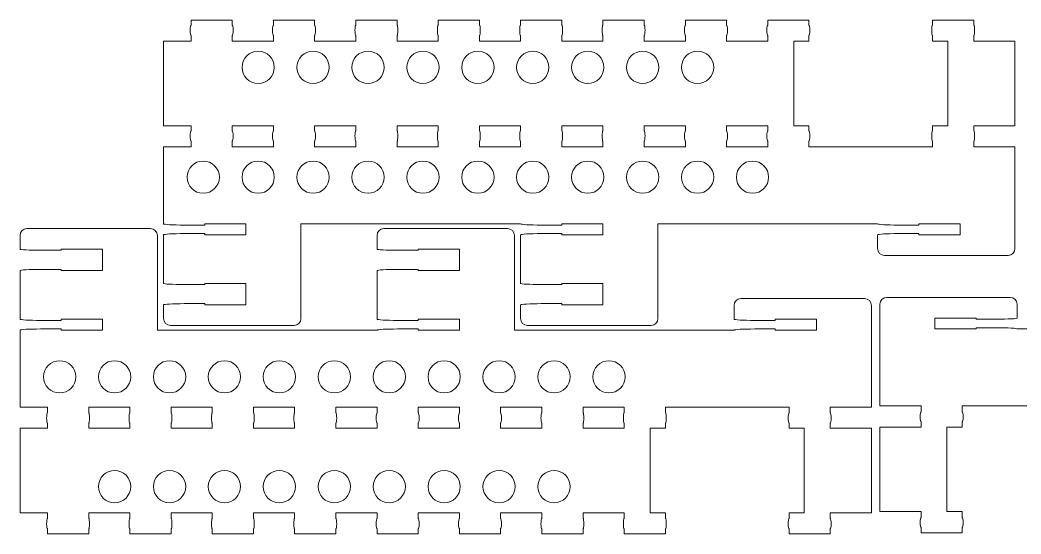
# Model space of a CAD drawing. Header units: inches. Extents: x 0.1 to 24.2, y 0.1 to 12.
# Drawn here: x 6.44 to 12.18, y 0.1 to 3.05 of the extents above; entities that cross this region are included whole.
import ezdxf

# ---------------------------------------------------------------- set-up
doc = ezdxf.new("R2010")
doc.units = ezdxf.units.IN
doc.header["$MEASUREMENT"] = 0
doc.layers.add('Visible', color=7, linetype='Continuous', lineweight=0)

msp = doc.modelspace()

# ---------------------------------------------------------------- linework, layer by layer
at = {"layer": 'Visible', "color": 1, "lineweight": 0, "true_color": 0xff0000}
for p, q in [((7.4195, 3.0229), (7.4195, 3.0525)), ((7.6559, 3.0525), (7.4195, 3.0525)), ((7.6559, 3.0229), (7.6559, 3.0525)), ((7.8923, 3.0229), (7.8923, 3.0525)), ((8.1286, 3.0525), (7.8923, 3.0525)), ((8.1286, 3.0229), (8.1286, 3.0525)), ((8.365, 3.0229), (8.365, 3.0525)), ((8.6013, 3.0525), (8.365, 3.0525)), ((8.6013, 3.0229), (8.6013, 3.0525)), ((8.8377, 3.0229), (8.8377, 3.0525)), ((9.074, 3.0525), (8.8377, 3.0525)), ((9.074, 3.0229), (9.074, 3.0525)), ((9.3104, 3.0229), (9.3104, 3.0525)), ((9.5468, 3.0525), (9.3104, 3.0525)), ((9.5468, 3.0229), (9.5468, 3.0525)), ((9.7831, 3.0229), (9.7831, 3.0525)), ((10.0195, 3.0525), (9.7831, 3.0525)), ((10.0195, 3.0229), (10.0195, 3.0525)), ((10.2558, 3.0229), (10.2558, 3.0525)), ((10.4922, 3.0525), (10.2558, 3.0525)), ((10.4922, 3.0229), (10.4922, 3.0525)), ((10.7285, 3.0229), (10.7285, 3.0525)), ((10.9649, 3.0525), (10.7285, 3.0525)), ((10.9649, 3.0229), (10.9649, 3.0525)), ((11.674, 3.0229), (11.674, 3.0525)), ((11.9103, 3.0525), (11.674, 3.0525)), ((11.9103, 3.0229), (11.9103, 3.0525)), ((7.262, 2.9303), (7.262, 2.4458)), ((7.262, 2.9303), (7.4195, 2.9303)), ((7.4195, 2.9303), (7.4195, 2.9638)), ((7.6559, 2.9303), (7.6559, 2.9638)), ((7.6559, 2.9303), (7.8923, 2.9303)), ((7.8923, 2.9303), (7.8923, 2.9638)), ((8.1286, 2.9303), (8.1286, 2.9638)), ((8.1286, 2.9303), (8.365, 2.9303)), ((8.365, 2.9303), (8.365, 2.9638)), ((8.6013, 2.9303), (8.6013, 2.9638)), ((8.6013, 2.9303), (8.8377, 2.9303)), ((8.8377, 2.9303), (8.8377, 2.9638)), ((9.074, 2.9303), (9.074, 2.9638)), ((9.074, 2.9303), (9.3104, 2.9303)), ((9.3104, 2.9303), (9.3104, 2.9638)), ((9.5468, 2.9303), (9.5468, 2.9638)), ((9.5468, 2.9303), (9.7831, 2.9303)), ((9.7831, 2.9303), (9.7831, 2.9638)), ((10.0195, 2.9303), (10.0195, 2.9638)), ((10.0195, 2.9303), (10.2558, 2.9303)), ((10.2558, 2.9303), (10.2558, 2.9638)), ((10.4922, 2.9303), (10.4922, 2.9638)), ((10.4922, 2.9303), (10.7285, 2.9303)), ((10.7285, 2.9303), (10.7285, 2.9638)), ((10.9649, 2.9303), (10.8772, 2.9303)), ((10.8772, 2.9303), (10.8772, 2.4458)), ((10.9649, 2.9303), (10.9649, 2.9638)), ((11.674, 2.9303), (11.674, 2.9638)), ((11.7616, 2.9303), (11.674, 2.9303)), ((11.7616, 2.9303), (11.7616, 2.4458)), ((11.9103, 2.9303), (11.9103, 2.9638)), ((11.9103, 2.9303), (12.1467, 2.9303)), ((12.1467, 2.9303), (12.1467, 2.4458)), ((7.262, 2.4458), (7.4195, 2.4458)), ((7.4195, 2.4163), (7.4195, 2.4458)), ((7.6559, 2.4458), (7.8923, 2.4458)), ((7.6559, 2.4163), (7.6559, 2.4458)), ((7.8923, 2.4163), (7.8923, 2.4458)), ((8.1286, 2.4458), (8.365, 2.4458)), ((8.1286, 2.4163), (8.1286, 2.4458)), ((8.365, 2.4163), (8.365, 2.4458)), ((8.6013, 2.4458), (8.8377, 2.4458)), ((8.6013, 2.4163), (8.6013, 2.4458)), ((8.8377, 2.4163), (8.8377, 2.4458)), ((9.074, 2.4458), (9.3104, 2.4458)), ((9.074, 2.4163), (9.074, 2.4458)), ((9.3104, 2.4163), (9.3104, 2.4458)), ((9.5468, 2.4458), (9.7831, 2.4458)), ((9.5468, 2.4163), (9.5468, 2.4458)), ((9.7831, 2.4163), (9.7831, 2.4458)), ((10.0195, 2.4458), (10.2558, 2.4458)), ((10.0195, 2.4163), (10.0195, 2.4458)), ((10.2558, 2.4163), (10.2558, 2.4458)), ((10.4922, 2.4458), (10.7285, 2.4458)), ((10.4922, 2.4163), (10.4922, 2.4458)), ((10.7285, 2.4163), (10.7285, 2.4458)), ((10.9649, 2.4458), (10.8772, 2.4458)), ((10.9649, 2.4163), (10.9649, 2.4458)), ((11.674, 2.4163), (11.674, 2.4458)), ((11.7616, 2.4458), (11.674, 2.4458)), ((11.9103, 2.4458), (12.1467, 2.4458)), ((11.9103, 2.4163), (11.9103, 2.4458)), ((7.4195, 2.3237), (7.4195, 2.3572)), ((7.6559, 2.3237), (7.6559, 2.3572)), ((7.8923, 2.3237), (7.8923, 2.3572)), ((8.1286, 2.3237), (8.1286, 2.3572)), ((8.365, 2.3237), (8.365, 2.3572)), ((8.6013, 2.3237), (8.6013, 2.3572)), ((8.8377, 2.3237), (8.8377, 2.3572)), ((9.074, 2.3237), (9.074, 2.3572)), ((9.3104, 2.3237), (9.3104, 2.3572)), ((9.5468, 2.3237), (9.5468, 2.3572)), ((9.7831, 2.3237), (9.7831, 2.3572)), ((10.0195, 2.3237), (10.0195, 2.3572)), ((10.2558, 2.3237), (10.2558, 2.3572)), ((10.4922, 2.3237), (10.4922, 2.3572)), ((10.7285, 2.3237), (10.7285, 2.3572)), ((10.9649, 2.3237), (10.9649, 2.3572)), ((11.674, 2.3237), (11.674, 2.3572)), ((11.9103, 2.3237), (11.9103, 2.3572)), ((7.262, 2.3237), (7.262, 1.8825)), ((7.4195, 2.3237), (7.262, 2.3237)), ((7.8923, 2.3237), (7.6559, 2.3237)), ((8.365, 2.3237), (8.1286, 2.3237)), ((8.8377, 2.3237), (8.6013, 2.3237)), ((9.3104, 2.3237), (9.074, 2.3237)), ((9.7831, 2.3237), (9.5468, 2.3237)), ((10.2558, 2.3237), (10.0195, 2.3237)), ((10.7285, 2.3237), (10.4922, 2.3237)), ((11.674, 2.3237), (10.9649, 2.3237)), ((12.1467, 2.3237), (11.9103, 2.3237)), ((12.1467, 2.3237), (12.1467, 1.7407)), ((7.1868, 1.8551), (6.4778, 1.8551)), ((7.3801, 1.8756), (7.4983, 1.8756)), ((7.4983, 1.8825), (7.7347, 1.8825)), ((7.4983, 1.8756), (7.4983, 1.8825)), ((7.7347, 1.8825), (7.7347, 1.8195)), ((8.0498, 1.8825), (9.3104, 1.8825)), ((8.0498, 1.8825), (8.0498, 1.3389)), ((9.2353, 1.8551), (8.5262, 1.8551)), ((9.4286, 1.8756), (9.5468, 1.8756)), ((9.5468, 1.8825), (9.7831, 1.8825)), ((9.5468, 1.8756), (9.5468, 1.8825)), ((9.7831, 1.8825), (9.7831, 1.8195)), ((10.0983, 1.8825), (11.3588, 1.8825)), ((10.0983, 1.8825), (10.0983, 1.3389)), ((11.477, 1.8756), (11.5952, 1.8756)), ((11.5952, 1.8825), (11.8315, 1.8825)), ((11.5952, 1.8756), (11.5952, 1.8825)), ((11.8315, 1.8825), (11.8315, 1.8195)), ((6.4384, 1.7369), (6.4384, 1.8157)), ((7.2262, 1.272), (7.2262, 1.8157)), ((7.262, 1.8195), (7.262, 1.5406)), ((7.3801, 1.8264), (7.4983, 1.8264)), ((7.4983, 1.8264), (7.4983, 1.8195)), ((7.7347, 1.8195), (7.4983, 1.8195)), ((8.4868, 1.7369), (8.4868, 1.8157)), ((9.2747, 1.272), (9.2747, 1.8157)), ((9.3104, 1.8195), (9.3104, 1.5406)), ((9.4286, 1.8264), (9.5468, 1.8264)), ((9.5468, 1.8264), (9.5468, 1.8195)), ((9.7831, 1.8195), (9.5468, 1.8195)), ((11.3588, 1.8195), (11.3588, 1.7407)), ((11.477, 1.8264), (11.5952, 1.8264)), ((11.5952, 1.8264), (11.5952, 1.8195)), ((11.8315, 1.8195), (11.5952, 1.8195)), ((6.5566, 1.7304), (6.6747, 1.7304)), ((6.9111, 1.7369), (6.6747, 1.7369)), ((6.6747, 1.7304), (6.6747, 1.7369)), ((6.9111, 1.614), (6.9111, 1.7369)), ((8.605, 1.7304), (8.7232, 1.7304)), ((8.9595, 1.7369), (8.7232, 1.7369)), ((8.7232, 1.7304), (8.7232, 1.7369)), ((8.9595, 1.614), (8.9595, 1.7369)), ((12.1073, 1.7013), (11.3982, 1.7013)), ((6.4384, 1.3351), (6.4384, 1.614)), ((6.5566, 1.6205), (6.6747, 1.6205)), ((6.6747, 1.6205), (6.6747, 1.614)), ((6.9111, 1.614), (6.6747, 1.614)), ((8.4868, 1.3351), (8.4868, 1.614)), ((8.605, 1.6205), (8.7232, 1.6205)), ((8.7232, 1.6205), (8.7232, 1.614)), ((8.9595, 1.614), (8.7232, 1.614)), ((7.3801, 1.5341), (7.4983, 1.5341)), ((7.7347, 1.5406), (7.4983, 1.5406)), ((7.4983, 1.5341), (7.4983, 1.5406)), ((7.7347, 1.5406), (7.7347, 1.4177)), ((9.4286, 1.5341), (9.5468, 1.5341)), ((9.7831, 1.5406), (9.5468, 1.5406)), ((9.5468, 1.5341), (9.5468, 1.5406)), ((9.7831, 1.5406), (9.7831, 1.4177)), ((11.2837, 1.4533), (10.5746, 1.4533)), ((11.411, 1.4601), (12.1201, 1.4601)), ((7.262, 1.4177), (7.262, 1.3389)), ((7.3801, 1.4242), (7.4983, 1.4242)), ((7.4983, 1.4242), (7.4983, 1.4177)), ((7.7347, 1.4177), (7.4983, 1.4177)), ((9.3104, 1.4177), (9.3104, 1.3389)), ((9.4286, 1.4242), (9.5468, 1.4242)), ((9.5468, 1.4242), (9.5468, 1.4177)), ((9.7831, 1.4177), (9.5468, 1.4177)), ((10.5352, 1.3351), (10.5352, 1.4139)), ((11.3231, 0.8308), (11.3231, 1.4139)), ((11.3717, 0.8377), (11.3717, 1.4207)), ((12.1595, 1.3419), (12.1595, 1.4207)), ((6.5566, 1.3282), (6.6747, 1.3282)), ((6.9111, 1.3351), (6.6747, 1.3351)), ((6.6747, 1.3282), (6.6747, 1.3351)), ((6.9111, 1.272), (6.9111, 1.3351)), ((8.605, 1.3282), (8.7232, 1.3282)), ((8.9595, 1.3351), (8.7232, 1.3351)), ((8.7232, 1.3282), (8.7232, 1.3351)), ((8.9595, 1.272), (8.9595, 1.3351)), ((10.6534, 1.3282), (10.7716, 1.3282)), ((11.0079, 1.3351), (10.7716, 1.3351)), ((10.7716, 1.3282), (10.7716, 1.3351)), ((11.0079, 1.272), (11.0079, 1.3351)), ((11.6868, 1.3419), (11.9232, 1.3419)), ((11.6868, 1.2789), (11.6868, 1.3419)), ((11.9232, 1.335), (11.9232, 1.3419)), ((12.0413, 1.335), (11.9232, 1.335)), ((6.4384, 0.8308), (6.4384, 1.272)), ((6.5566, 1.2789), (6.6747, 1.2789)), ((6.6747, 1.2789), (6.6747, 1.272)), ((6.6747, 1.272), (6.9111, 1.272)), ((7.2262, 1.272), (8.4868, 1.272)), ((8.0104, 1.2995), (7.3014, 1.2995)), ((8.605, 1.2789), (8.7232, 1.2789)), ((8.7232, 1.2789), (8.7232, 1.272)), ((8.7232, 1.272), (8.9595, 1.272)), ((9.2747, 1.272), (10.5352, 1.272)), ((10.0589, 1.2995), (9.3498, 1.2995)), ((10.6534, 1.2789), (10.7716, 1.2789)), ((10.7716, 1.2789), (10.7716, 1.272)), ((10.7716, 1.272), (11.0079, 1.272)), ((11.9232, 1.2789), (11.6868, 1.2789)), ((11.9232, 1.2858), (11.9232, 1.2789)), ((12.0413, 1.2858), (11.9232, 1.2858)), ((13.4201, 1.2789), (12.1595, 1.2789)), ((6.5959, 0.8308), (6.4384, 0.8308)), ((6.5959, 0.8308), (6.5959, 0.7974)), ((6.8323, 0.8308), (6.8323, 0.7974)), ((7.0687, 0.8308), (6.8323, 0.8308)), ((7.0687, 0.8308), (7.0687, 0.7974)), ((7.305, 0.8308), (7.305, 0.7974)), ((7.5414, 0.8308), (7.305, 0.8308)), ((7.5414, 0.8308), (7.5414, 0.7974)), ((7.7777, 0.8308), (7.7777, 0.7974)), ((8.0141, 0.8308), (7.7777, 0.8308)), ((8.0141, 0.8308), (8.0141, 0.7974)), ((8.2504, 0.8308), (8.2504, 0.7974)), ((8.4868, 0.8308), (8.2504, 0.8308)), ((8.4868, 0.8308), (8.4868, 0.7974)), ((8.7232, 0.8308), (8.7232, 0.7974)), ((8.9595, 0.8308), (8.7232, 0.8308)), ((8.9595, 0.8308), (8.9595, 0.7974)), ((9.4322, 0.8308), (9.1959, 0.8308)), ((9.1959, 0.8308), (9.1959, 0.7974)), ((9.4322, 0.8308), (9.4322, 0.7974)), ((9.6686, 0.8308), (9.6686, 0.7974)), ((9.9049, 0.8308), (9.6686, 0.8308)), ((9.9049, 0.8308), (9.9049, 0.7974)), ((10.8504, 0.8308), (10.1413, 0.8308)), ((10.1413, 0.8308), (10.1413, 0.7974)), ((10.8504, 0.8308), (10.8504, 0.7974)), ((11.3231, 0.8308), (11.0867, 0.8308)), ((11.0867, 0.8308), (11.0867, 0.7974)), ((11.3717, 0.8377), (11.608, 0.8377)), ((11.608, 0.8377), (11.608, 0.8042)), ((11.8444, 0.8377), (12.5534, 0.8377)), ((11.8444, 0.8377), (11.8444, 0.8042)), ((6.4384, 0.2242), (6.4384, 0.7087)), ((6.4384, 0.7087), (6.5959, 0.7087)), ((6.5959, 0.7383), (6.5959, 0.7087)), ((6.8323, 0.7383), (6.8323, 0.7087)), ((6.8323, 0.7087), (7.0687, 0.7087)), ((7.0687, 0.7383), (7.0687, 0.7087)), ((7.305, 0.7383), (7.305, 0.7087)), ((7.305, 0.7087), (7.5414, 0.7087)), ((7.5414, 0.7383), (7.5414, 0.7087)), ((7.7777, 0.7383), (7.7777, 0.7087)), ((7.7777, 0.7087), (8.0141, 0.7087)), ((8.0141, 0.7383), (8.0141, 0.7087)), ((8.2504, 0.7383), (8.2504, 0.7087)), ((8.2504, 0.7087), (8.4868, 0.7087)), ((8.4868, 0.7383), (8.4868, 0.7087)), ((8.7232, 0.7383), (8.7232, 0.7087)), ((8.7232, 0.7087), (8.9595, 0.7087)), ((8.9595, 0.7383), (8.9595, 0.7087)), ((9.1959, 0.7383), (9.1959, 0.7087)), ((9.1959, 0.7087), (9.4322, 0.7087)), ((9.4322, 0.7383), (9.4322, 0.7087)), ((9.6686, 0.7383), (9.6686, 0.7087)), ((9.6686, 0.7087), (9.9049, 0.7087)), ((9.9049, 0.7383), (9.9049, 0.7087)), ((10.0537, 0.7087), (10.1413, 0.7087)), ((10.0537, 0.7087), (10.0537, 0.2242)), ((10.1413, 0.7383), (10.1413, 0.7087)), ((10.8504, 0.7383), (10.8504, 0.7087)), ((10.8504, 0.7087), (10.938, 0.7087)), ((10.938, 0.7087), (10.938, 0.2242)), ((11.0867, 0.7383), (11.0867, 0.7087)), ((11.0867, 0.7087), (11.3231, 0.7087)), ((11.3231, 0.2242), (11.3231, 0.7087)), ((11.3717, 0.2311), (11.3717, 0.7156)), ((11.608, 0.7156), (11.3717, 0.7156)), ((11.608, 0.7451), (11.608, 0.7156)), ((11.7567, 0.7156), (11.8444, 0.7156)), ((11.7567, 0.2311), (11.7567, 0.7156)), ((11.8444, 0.7451), (11.8444, 0.7156)), ((11.608, 0.2311), (11.3717, 0.2311)), ((11.608, 0.2311), (11.608, 0.1976)), ((11.7567, 0.2311), (11.8444, 0.2311)), ((11.8444, 0.2311), (11.8444, 0.1976)), ((6.4384, 0.2242), (6.5959, 0.2242)), ((6.5959, 0.2242), (6.5959, 0.1907)), ((6.8323, 0.2242), (7.0687, 0.2242)), ((6.8323, 0.2242), (6.8323, 0.1907)), ((7.0687, 0.2242), (7.0687, 0.1907)), ((7.305, 0.2242), (7.5414, 0.2242)), ((7.305, 0.2242), (7.305, 0.1907)), ((7.5414, 0.2242), (7.5414, 0.1907)), ((7.7777, 0.2242), (8.0141, 0.2242)), ((7.7777, 0.2242), (7.7777, 0.1907)), ((8.0141, 0.2242), (8.0141, 0.1907)), ((8.2504, 0.2242), (8.4868, 0.2242)), ((8.2504, 0.2242), (8.2504, 0.1907)), ((8.4868, 0.2242), (8.4868, 0.1907)), ((8.7232, 0.2242), (8.9595, 0.2242)), ((8.7232, 0.2242), (8.7232, 0.1907)), ((8.9595, 0.2242), (8.9595, 0.1907)), ((9.1959, 0.2242), (9.4322, 0.2242)), ((9.1959, 0.2242), (9.1959, 0.1907)), ((9.4322, 0.2242), (9.4322, 0.1907)), ((9.6686, 0.2242), (9.9049, 0.2242)), ((9.6686, 0.2242), (9.6686, 0.1907)), ((9.9049, 0.2242), (9.9049, 0.1907)), ((10.0537, 0.2242), (10.1413, 0.2242)), ((10.1413, 0.2242), (10.1413, 0.1907)), ((10.8504, 0.2242), (10.938, 0.2242)), ((10.8504, 0.2242), (10.8504, 0.1907)), ((11.0867, 0.2242), (11.3231, 0.2242)), ((11.0867, 0.2242), (11.0867, 0.1907)), ((6.5959, 0.1316), (6.5959, 0.1021)), ((6.8323, 0.1316), (6.8323, 0.1021)), ((7.0687, 0.1316), (7.0687, 0.1021)), ((7.305, 0.1316), (7.305, 0.1021)), ((7.5414, 0.1316), (7.5414, 0.1021)), ((7.7777, 0.1316), (7.7777, 0.1021)), ((8.0141, 0.1316), (8.0141, 0.1021)), ((8.2504, 0.1316), (8.2504, 0.1021)), ((8.4868, 0.1316), (8.4868, 0.1021)), ((8.7232, 0.1316), (8.7232, 0.1021)), ((8.9595, 0.1316), (8.9595, 0.1021)), ((9.1959, 0.1316), (9.1959, 0.1021)), ((9.4322, 0.1316), (9.4322, 0.1021)), ((9.6686, 0.1316), (9.6686, 0.1021)), ((9.9049, 0.1316), (9.9049, 0.1021)), ((10.1413, 0.1316), (10.1413, 0.1021)), ((10.8504, 0.1316), (10.8504, 0.1021)), ((11.0867, 0.1316), (11.0867, 0.1021)), ((11.608, 0.1385), (11.608, 0.1089)), ((11.8444, 0.1385), (11.8444, 0.1089)), ((6.8323, 0.1021), (6.5959, 0.1021)), ((7.305, 0.1021), (7.0687, 0.1021)), ((7.7777, 0.1021), (7.5414, 0.1021)), ((8.2504, 0.1021), (8.0141, 0.1021)), ((8.7232, 0.1021), (8.4868, 0.1021)), ((9.1959, 0.1021), (8.9595, 0.1021)), ((9.6686, 0.1021), (9.4322, 0.1021)), ((10.1413, 0.1021), (9.9049, 0.1021)), ((11.0867, 0.1021), (10.8504, 0.1021)), ((11.608, 0.1089), (11.8444, 0.1089))]:
    msp.add_line(p, q, dxfattribs=at)
for centre in [(7.8046, 2.7807), (8.1197, 2.7807), (8.4349, 2.7807), (8.75, 2.7807), (9.0652, 2.7807), (9.3803, 2.7807), (9.6955, 2.7807), (10.0106, 2.7807), (10.3257, 2.7807), (7.4895, 2.1504), (7.8046, 2.1504), (8.1197, 2.1504), (8.4349, 2.1504), (8.75, 2.1504), (9.0652, 2.1504), (9.3803, 2.1504), (9.6955, 2.1504), (10.0106, 2.1504), (10.3257, 2.1504), (10.6409, 2.1504), (6.6659, 1.0042), (6.981, 1.0042), (7.2962, 1.0042), (7.6113, 1.0042), (7.9264, 1.0042), (8.2416, 1.0042), (8.5567, 1.0042), (8.8719, 1.0042), (9.187, 1.0042), (9.5022, 1.0042), (9.8173, 1.0042), (6.981, 0.3739), (7.2962, 0.3739), (7.6113, 0.3739), (7.9264, 0.3739), (8.2416, 0.3739), (8.5567, 0.3739), (8.8719, 0.3739), (9.187, 0.3739), (9.5022, 0.3739)]:
    msp.add_circle(centre, 0.0926, dxfattribs=at)
for points in [[(7.4195, 2.9638), (7.4168, 2.9638), (7.4146, 2.9771), (7.4146, 2.9934), (7.4146, 3.0097), (7.4168, 3.0229), (7.4195, 3.0229)], [(7.6559, 3.0229), (7.6586, 3.0229), (7.6608, 3.0097), (7.6608, 2.9934), (7.6608, 2.9771), (7.6586, 2.9638), (7.6559, 2.9638)], [(7.8923, 2.9638), (7.8895, 2.9638), (7.8873, 2.9771), (7.8873, 2.9934), (7.8873, 3.0097), (7.8895, 3.0229), (7.8923, 3.0229)], [(8.1286, 3.0229), (8.1313, 3.0229), (8.1335, 3.0097), (8.1335, 2.9934), (8.1335, 2.9771), (8.1313, 2.9638), (8.1286, 2.9638)], [(8.365, 2.9638), (8.3622, 2.9638), (8.36, 2.9771), (8.36, 2.9934), (8.36, 3.0097), (8.3622, 3.0229), (8.365, 3.0229)], [(8.6013, 3.0229), (8.604, 3.0229), (8.6063, 3.0097), (8.6063, 2.9934), (8.6063, 2.9771), (8.604, 2.9638), (8.6013, 2.9638)], [(8.8377, 2.9638), (8.835, 2.9638), (8.8328, 2.9771), (8.8328, 2.9934), (8.8328, 3.0097), (8.835, 3.0229), (8.8377, 3.0229)], [(9.074, 3.0229), (9.0768, 3.0229), (9.079, 3.0097), (9.079, 2.9934), (9.079, 2.9771), (9.0768, 2.9638), (9.074, 2.9638)], [(9.3104, 2.9638), (9.3077, 2.9638), (9.3055, 2.9771), (9.3055, 2.9934), (9.3055, 3.0097), (9.3077, 3.0229), (9.3104, 3.0229)], [(9.5468, 3.0229), (9.5495, 3.0229), (9.5517, 3.0097), (9.5517, 2.9934), (9.5517, 2.9771), (9.5495, 2.9638), (9.5468, 2.9638)], [(9.7831, 2.9638), (9.7804, 2.9638), (9.7782, 2.9771), (9.7782, 2.9934), (9.7782, 3.0097), (9.7804, 3.0229), (9.7831, 3.0229)], [(10.0195, 3.0229), (10.0222, 3.0229), (10.0244, 3.0097), (10.0244, 2.9934), (10.0244, 2.9771), (10.0222, 2.9638), (10.0195, 2.9638)], [(10.2558, 2.9638), (10.2531, 2.9638), (10.2509, 2.9771), (10.2509, 2.9934), (10.2509, 3.0097), (10.2531, 3.0229), (10.2558, 3.0229)], [(10.4922, 3.0229), (10.4949, 3.0229), (10.4971, 3.0097), (10.4971, 2.9934), (10.4971, 2.9771), (10.4949, 2.9638), (10.4922, 2.9638)], [(10.7285, 2.9638), (10.7258, 2.9638), (10.7236, 2.9771), (10.7236, 2.9934), (10.7236, 3.0097), (10.7258, 3.0229), (10.7285, 3.0229)], [(10.9649, 3.0229), (10.9676, 3.0229), (10.9698, 3.0097), (10.9698, 2.9934), (10.9698, 2.9771), (10.9676, 2.9638), (10.9649, 2.9638)], [(11.674, 2.9638), (11.6713, 2.9638), (11.669, 2.9771), (11.669, 2.9934), (11.669, 3.0097), (11.6713, 3.0229), (11.674, 3.0229)], [(11.9103, 3.0229), (11.913, 3.0229), (11.9153, 3.0097), (11.9153, 2.9934), (11.9153, 2.9771), (11.913, 2.9638), (11.9103, 2.9638)], [(7.4195, 2.3572), (7.4168, 2.3572), (7.4146, 2.3704), (7.4146, 2.3867), (7.4146, 2.403), (7.4168, 2.4163), (7.4195, 2.4163)], [(7.6559, 2.4163), (7.6586, 2.4163), (7.6608, 2.403), (7.6608, 2.3867), (7.6608, 2.3704), (7.6586, 2.3572), (7.6559, 2.3572)], [(7.8923, 2.3572), (7.8895, 2.3572), (7.8873, 2.3704), (7.8873, 2.3867), (7.8873, 2.403), (7.8895, 2.4163), (7.8923, 2.4163)], [(8.1286, 2.4163), (8.1313, 2.4163), (8.1335, 2.403), (8.1335, 2.3867), (8.1335, 2.3704), (8.1313, 2.3572), (8.1286, 2.3572)], [(8.365, 2.3572), (8.3622, 2.3572), (8.36, 2.3704), (8.36, 2.3867), (8.36, 2.403), (8.3622, 2.4163), (8.365, 2.4163)], [(8.6013, 2.4163), (8.604, 2.4163), (8.6063, 2.403), (8.6063, 2.3867), (8.6063, 2.3704), (8.604, 2.3572), (8.6013, 2.3572)], [(8.8377, 2.3572), (8.835, 2.3572), (8.8328, 2.3704), (8.8328, 2.3867), (8.8328, 2.403), (8.835, 2.4163), (8.8377, 2.4163)], [(9.074, 2.4163), (9.0768, 2.4163), (9.079, 2.403), (9.079, 2.3867), (9.079, 2.3704), (9.0768, 2.3572), (9.074, 2.3572)], [(9.3104, 2.3572), (9.3077, 2.3572), (9.3055, 2.3704), (9.3055, 2.3867), (9.3055, 2.403), (9.3077, 2.4163), (9.3104, 2.4163)], [(9.5468, 2.4163), (9.5495, 2.4163), (9.5517, 2.403), (9.5517, 2.3867), (9.5517, 2.3704), (9.5495, 2.3572), (9.5468, 2.3572)], [(9.7831, 2.3572), (9.7804, 2.3572), (9.7782, 2.3704), (9.7782, 2.3867), (9.7782, 2.403), (9.7804, 2.4163), (9.7831, 2.4163)], [(10.0195, 2.4163), (10.0222, 2.4163), (10.0244, 2.403), (10.0244, 2.3867), (10.0244, 2.3704), (10.0222, 2.3572), (10.0195, 2.3572)], [(10.2558, 2.3572), (10.2531, 2.3572), (10.2509, 2.3704), (10.2509, 2.3867), (10.2509, 2.403), (10.2531, 2.4163), (10.2558, 2.4163)], [(10.4922, 2.4163), (10.4949, 2.4163), (10.4971, 2.403), (10.4971, 2.3867), (10.4971, 2.3704), (10.4949, 2.3572), (10.4922, 2.3572)], [(10.7285, 2.3572), (10.7258, 2.3572), (10.7236, 2.3704), (10.7236, 2.3867), (10.7236, 2.403), (10.7258, 2.4163), (10.7285, 2.4163)], [(10.9649, 2.4163), (10.9676, 2.4163), (10.9698, 2.403), (10.9698, 2.3867), (10.9698, 2.3704), (10.9676, 2.3572), (10.9649, 2.3572)], [(11.674, 2.3572), (11.6713, 2.3572), (11.669, 2.3704), (11.669, 2.3867), (11.669, 2.403), (11.6713, 2.4163), (11.674, 2.4163)], [(11.9103, 2.4163), (11.913, 2.4163), (11.9153, 2.403), (11.9153, 2.3867), (11.9153, 2.3704), (11.913, 2.3572), (11.9103, 2.3572)], [(11.608, 0.7451), (11.6053, 0.7451), (11.6031, 0.7584), (11.6031, 0.7747), (11.6031, 0.791), (11.6053, 0.8042), (11.608, 0.8042)], [(11.8444, 0.8042), (11.8471, 0.8042), (11.8493, 0.791), (11.8493, 0.7747), (11.8493, 0.7584), (11.8471, 0.7451), (11.8444, 0.7451)], [(6.5959, 0.7974), (6.5932, 0.7974), (6.591, 0.7841), (6.591, 0.7678), (6.591, 0.7515), (6.5932, 0.7383), (6.5959, 0.7383)], [(6.8323, 0.7383), (6.835, 0.7383), (6.8372, 0.7515), (6.8372, 0.7678), (6.8372, 0.7841), (6.835, 0.7974), (6.8323, 0.7974)], [(7.0687, 0.7974), (7.0659, 0.7974), (7.0637, 0.7841), (7.0637, 0.7678), (7.0637, 0.7515), (7.0659, 0.7383), (7.0687, 0.7383)], [(7.305, 0.7383), (7.3077, 0.7383), (7.3099, 0.7515), (7.3099, 0.7678), (7.3099, 0.7841), (7.3077, 0.7974), (7.305, 0.7974)], [(7.5414, 0.7974), (7.5387, 0.7974), (7.5365, 0.7841), (7.5365, 0.7678), (7.5365, 0.7515), (7.5387, 0.7383), (7.5414, 0.7383)], [(7.7777, 0.7383), (7.7805, 0.7383), (7.7827, 0.7515), (7.7827, 0.7678), (7.7827, 0.7841), (7.7805, 0.7974), (7.7777, 0.7974)], [(8.0141, 0.7974), (8.0114, 0.7974), (8.0092, 0.7841), (8.0092, 0.7678), (8.0092, 0.7515), (8.0114, 0.7383), (8.0141, 0.7383)], [(8.2504, 0.7383), (8.2532, 0.7383), (8.2554, 0.7515), (8.2554, 0.7678), (8.2554, 0.7841), (8.2532, 0.7974), (8.2504, 0.7974)], [(8.4868, 0.7974), (8.4841, 0.7974), (8.4819, 0.7841), (8.4819, 0.7678), (8.4819, 0.7515), (8.4841, 0.7383), (8.4868, 0.7383)], [(8.7232, 0.7383), (8.7259, 0.7383), (8.7281, 0.7515), (8.7281, 0.7678), (8.7281, 0.7841), (8.7259, 0.7974), (8.7232, 0.7974)], [(8.9595, 0.7974), (8.9568, 0.7974), (8.9546, 0.7841), (8.9546, 0.7678), (8.9546, 0.7515), (8.9568, 0.7383), (8.9595, 0.7383)], [(9.1959, 0.7383), (9.1986, 0.7383), (9.2008, 0.7515), (9.2008, 0.7678), (9.2008, 0.7841), (9.1986, 0.7974), (9.1959, 0.7974)], [(9.4322, 0.7974), (9.4295, 0.7974), (9.4273, 0.7841), (9.4273, 0.7678), (9.4273, 0.7515), (9.4295, 0.7383), (9.4322, 0.7383)], [(9.6686, 0.7383), (9.6713, 0.7383), (9.6735, 0.7515), (9.6735, 0.7678), (9.6735, 0.7841), (9.6713, 0.7974), (9.6686, 0.7974)], [(9.9049, 0.7974), (9.9022, 0.7974), (9.9, 0.7841), (9.9, 0.7678), (9.9, 0.7515), (9.9022, 0.7383), (9.9049, 0.7383)], [(10.1413, 0.7383), (10.144, 0.7383), (10.1462, 0.7515), (10.1462, 0.7678), (10.1462, 0.7841), (10.144, 0.7974), (10.1413, 0.7974)], [(10.8504, 0.7974), (10.8477, 0.7974), (10.8455, 0.7841), (10.8455, 0.7678), (10.8455, 0.7515), (10.8477, 0.7383), (10.8504, 0.7383)], [(11.0867, 0.7383), (11.0895, 0.7383), (11.0917, 0.7515), (11.0917, 0.7678), (11.0917, 0.7841), (11.0895, 0.7974), (11.0867, 0.7974)], [(6.5959, 0.1907), (6.5932, 0.1907), (6.591, 0.1775), (6.591, 0.1612), (6.591, 0.1448), (6.5932, 0.1316), (6.5959, 0.1316)], [(6.8323, 0.1316), (6.835, 0.1316), (6.8372, 0.1448), (6.8372, 0.1612), (6.8372, 0.1775), (6.835, 0.1907), (6.8323, 0.1907)], [(7.0687, 0.1907), (7.0659, 0.1907), (7.0637, 0.1775), (7.0637, 0.1612), (7.0637, 0.1448), (7.0659, 0.1316), (7.0687, 0.1316)], [(7.305, 0.1316), (7.3077, 0.1316), (7.3099, 0.1448), (7.3099, 0.1612), (7.3099, 0.1775), (7.3077, 0.1907), (7.305, 0.1907)], [(7.5414, 0.1907), (7.5387, 0.1907), (7.5365, 0.1775), (7.5365, 0.1612), (7.5365, 0.1448), (7.5387, 0.1316), (7.5414, 0.1316)], [(7.7777, 0.1316), (7.7805, 0.1316), (7.7827, 0.1448), (7.7827, 0.1612), (7.7827, 0.1775), (7.7805, 0.1907), (7.7777, 0.1907)], [(8.0141, 0.1907), (8.0114, 0.1907), (8.0092, 0.1775), (8.0092, 0.1612), (8.0092, 0.1448), (8.0114, 0.1316), (8.0141, 0.1316)], [(8.2504, 0.1316), (8.2532, 0.1316), (8.2554, 0.1448), (8.2554, 0.1612), (8.2554, 0.1775), (8.2532, 0.1907), (8.2504, 0.1907)], [(8.4868, 0.1907), (8.4841, 0.1907), (8.4819, 0.1775), (8.4819, 0.1612), (8.4819, 0.1448), (8.4841, 0.1316), (8.4868, 0.1316)], [(8.7232, 0.1316), (8.7259, 0.1316), (8.7281, 0.1448), (8.7281, 0.1612), (8.7281, 0.1775), (8.7259, 0.1907), (8.7232, 0.1907)], [(8.9595, 0.1907), (8.9568, 0.1907), (8.9546, 0.1775), (8.9546, 0.1612), (8.9546, 0.1448), (8.9568, 0.1316), (8.9595, 0.1316)], [(9.1959, 0.1316), (9.1986, 0.1316), (9.2008, 0.1448), (9.2008, 0.1612), (9.2008, 0.1775), (9.1986, 0.1907), (9.1959, 0.1907)], [(9.4322, 0.1907), (9.4295, 0.1907), (9.4273, 0.1775), (9.4273, 0.1612), (9.4273, 0.1448), (9.4295, 0.1316), (9.4322, 0.1316)], [(9.6686, 0.1316), (9.6713, 0.1316), (9.6735, 0.1448), (9.6735, 0.1612), (9.6735, 0.1775), (9.6713, 0.1907), (9.6686, 0.1907)], [(9.9049, 0.1907), (9.9022, 0.1907), (9.9, 0.1775), (9.9, 0.1612), (9.9, 0.1448), (9.9022, 0.1316), (9.9049, 0.1316)], [(10.1413, 0.1316), (10.144, 0.1316), (10.1462, 0.1448), (10.1462, 0.1612), (10.1462, 0.1775), (10.144, 0.1907), (10.1413, 0.1907)], [(10.8504, 0.1907), (10.8477, 0.1907), (10.8455, 0.1775), (10.8455, 0.1612), (10.8455, 0.1448), (10.8477, 0.1316), (10.8504, 0.1316)], [(11.0867, 0.1316), (11.0895, 0.1316), (11.0917, 0.1448), (11.0917, 0.1612), (11.0917, 0.1775), (11.0895, 0.1907), (11.0867, 0.1907)], [(11.608, 0.1385), (11.6053, 0.1385), (11.6031, 0.1517), (11.6031, 0.168), (11.6031, 0.1844), (11.6053, 0.1976), (11.608, 0.1976)], [(11.8444, 0.1976), (11.8471, 0.1976), (11.8493, 0.1844), (11.8493, 0.168), (11.8493, 0.1517), (11.8471, 0.1385), (11.8444, 0.1385)]]:
    msp.add_open_spline(points, degree=3, knots=[0, 0, 0, 0, 1, 1, 1, 2, 2, 2, 2], dxfattribs=at)
for points in [[(6.4778, 1.8551), (6.456, 1.8551), (6.4384, 1.8374), (6.4384, 1.8157)], [(7.2262, 1.8157), (7.2262, 1.8374), (7.2086, 1.8551), (7.1868, 1.8551)], [(7.3801, 1.8756), (7.3149, 1.8756), (7.262, 1.8787), (7.262, 1.8825)], [(8.5262, 1.8551), (8.5044, 1.8551), (8.4868, 1.8374), (8.4868, 1.8157)], [(9.2747, 1.8157), (9.2747, 1.8374), (9.257, 1.8551), (9.2353, 1.8551)], [(9.4286, 1.8756), (9.3633, 1.8756), (9.3104, 1.8787), (9.3104, 1.8825)], [(11.477, 1.8756), (11.4117, 1.8756), (11.3588, 1.8787), (11.3588, 1.8825)], [(7.262, 1.8195), (7.262, 1.8233), (7.3149, 1.8264), (7.3801, 1.8264)], [(9.3104, 1.8195), (9.3104, 1.8233), (9.3633, 1.8264), (9.4286, 1.8264)], [(11.3588, 1.8195), (11.3588, 1.8233), (11.4117, 1.8264), (11.477, 1.8264)], [(6.4384, 1.7369), (6.4384, 1.7333), (6.4913, 1.7304), (6.5566, 1.7304)], [(8.4868, 1.7369), (8.4868, 1.7333), (8.5397, 1.7304), (8.605, 1.7304)], [(11.3588, 1.7407), (11.3588, 1.7189), (11.3765, 1.7013), (11.3982, 1.7013)], [(12.1073, 1.7013), (12.129, 1.7013), (12.1467, 1.7189), (12.1467, 1.7407)], [(6.5566, 1.6205), (6.4913, 1.6205), (6.4384, 1.6176), (6.4384, 1.614)], [(8.605, 1.6205), (8.5397, 1.6205), (8.4868, 1.6176), (8.4868, 1.614)], [(7.3801, 1.5341), (7.3149, 1.5341), (7.262, 1.537), (7.262, 1.5406)], [(9.4286, 1.5341), (9.3633, 1.5341), (9.3104, 1.537), (9.3104, 1.5406)], [(10.5746, 1.4533), (10.5529, 1.4533), (10.5352, 1.4356), (10.5352, 1.4139)], [(11.3231, 1.4139), (11.3231, 1.4356), (11.3055, 1.4533), (11.2837, 1.4533)], [(11.411, 1.4601), (11.3893, 1.4601), (11.3717, 1.4425), (11.3717, 1.4207)], [(12.1595, 1.4207), (12.1595, 1.4425), (12.1419, 1.4601), (12.1201, 1.4601)], [(7.262, 1.4177), (7.262, 1.4212), (7.3149, 1.4242), (7.3801, 1.4242)], [(9.3104, 1.4177), (9.3104, 1.4212), (9.3633, 1.4242), (9.4286, 1.4242)], [(6.4384, 1.3351), (6.4384, 1.3313), (6.4913, 1.3282), (6.5566, 1.3282)], [(7.262, 1.3389), (7.262, 1.3171), (7.2796, 1.2995), (7.3014, 1.2995)], [(8.0104, 1.2995), (8.0322, 1.2995), (8.0498, 1.3171), (8.0498, 1.3389)], [(8.4868, 1.3351), (8.4868, 1.3313), (8.5397, 1.3282), (8.605, 1.3282)], [(9.3104, 1.3389), (9.3104, 1.3171), (9.328, 1.2995), (9.3498, 1.2995)], [(10.0589, 1.2995), (10.0806, 1.2995), (10.0983, 1.3171), (10.0983, 1.3389)], [(10.5352, 1.3351), (10.5352, 1.3313), (10.5881, 1.3282), (10.6534, 1.3282)], [(12.1595, 1.3419), (12.1595, 1.3381), (12.1066, 1.335), (12.0413, 1.335)], [(6.5566, 1.2789), (6.4913, 1.2789), (6.4384, 1.2759), (6.4384, 1.272)], [(8.605, 1.2789), (8.5397, 1.2789), (8.4868, 1.2759), (8.4868, 1.272)], [(10.6534, 1.2789), (10.5881, 1.2789), (10.5352, 1.2759), (10.5352, 1.272)], [(12.0413, 1.2858), (12.1066, 1.2858), (12.1595, 1.2827), (12.1595, 1.2789)]]:
    msp.add_open_spline(points, degree=3, dxfattribs=at)

doc.saveas('drawing.dxf')
